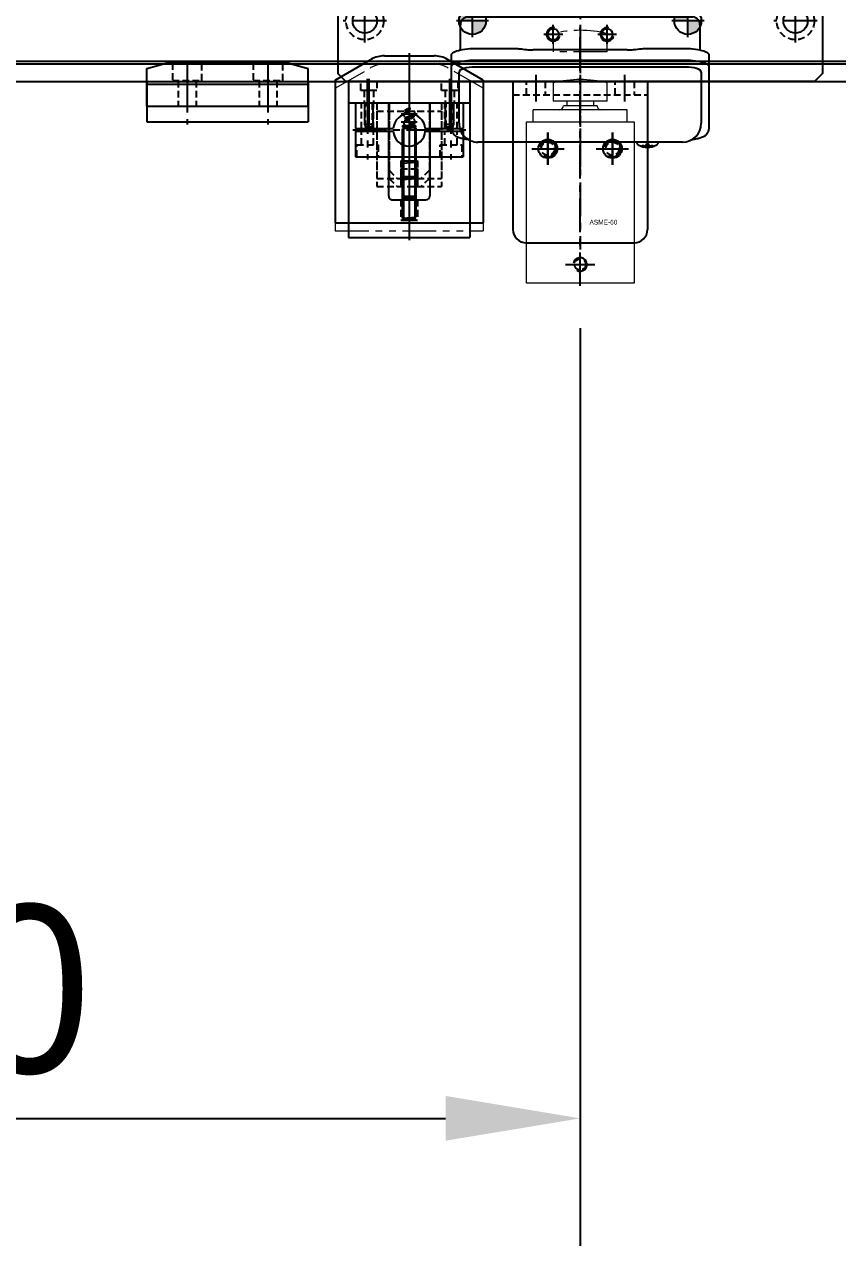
# Model space of a CAD drawing. Header units: inches. Extents: x 0 to 23821, y 0 to 11279.
# Drawn here: x 7330.6 to 7632.8, y 3900.6 to 4351.6 of the extents above; entities that cross this region are included whole.
import ezdxf

# ---------------------------------------------------------------- set-up
doc = ezdxf.new("R2010")
doc.units = ezdxf.units.IN
doc.header["$LTSCALE"] = 10
doc.header["$MEASUREMENT"] = 0
for name, pattern in [('CENTER', [2, 1.25, -0.25, 0.25, -0.25]), ('HIDDEN', [0.375, 0.25, -0.125]), ('PHANTOM', [2.5, 1.25, -0.25, 0.25, -0.25, 0.25, -0.25])]:
    doc.linetypes.add(name, pattern=pattern)
doc.layers.get('Defpoints').update_dxf_attribs({"color": 8})
for name, color, linetype in [('11', 1, 'CENTER'), ('22', 2, 'HIDDEN'), ('44', 4, 'Continuous'), ('55', 5, 'Continuous'), ('66', 6, 'PHANTOM'), ('77', 40, 'HIDDEN'), ('99', 181, 'Continuous'), ('B', 123, 'Continuous'), ('G', 231, 'Continuous'), ('T', 3, 'Continuous'), ('Y', 60, 'Continuous')]:
    doc.layers.add(name, color=color, linetype=linetype)
doc.layers.add('33', color=3, linetype='PHANTOM', lineweight=9)
doc.layers.add('88', color=35, linetype='Continuous', lineweight=5)
doc.styles.add('SCI', font='')
doc.styles.get('SCI').set_extended_font_data('Gulim')
doc.dimstyles.new('SCH', dxfattribs={"dimtxt": 2.5, "dimasz": 2, "dimexe": 1.25, "dimexo": 0.625, "dimtad": 1, "dimdec": 8, "dimtxsty": 'SCI', "dimcen": 2.5, "dimclrd": 4, "dimclre": 4, "dimclrt": 7, "dimadec": 8, "dimazin": 2, "dimtfac": 1, "dimtdec": 8, "dimtmove": 0, "dimatfit": 3, "dimfxl": 1, "dimarcsym": 0})

# ---------------------------------------------------------------- blocks, each defined once
blk = doc.blocks.new('A$C36ac1f08')
blk.add_line((-6520, -187), (-280, -187))
at = {"layer": 'B'}
blk.add_line((-6520, -179.5), (-280, -179.5), dxfattribs=at)
at = {"layer": 'G'}
blk.add_line((-6520, -180.5), (-280, -180.5), dxfattribs=at)
blk = doc.blocks.new('A$Cc94e9993')
h = blk.add_hatch(color=256)
h.dxf.hatch_style = 1
h.paths.add_polyline_path([(-40, 70, 0.414214), (-45, 65), (-40, 65)])
h.paths.add_polyline_path([(-35, 65), (-40, 65), (-40, 60, 0.414214)])
h = blk.add_hatch(color=256)
h.dxf.hatch_style = 1
h.paths.add_polyline_path([(40, 70, 0.414214), (35, 65), (40, 65)])
h.paths.add_polyline_path([(45, 65), (40, 65), (40, 60, 0.414214)])
h = blk.add_hatch(color=256)
h.dxf.hatch_style = 1
h.paths.add_polyline_path([(-34, 22.5), (-34, 25.5, 0.414214), (-37, 22.5)])
h.paths.add_polyline_path([(-34, 19.5, 0.414214), (-31, 22.5), (-34, 22.5)])
h = blk.add_hatch(color=256)
h.dxf.hatch_style = 1
h.paths.add_polyline_path([(34, 22.5), (34, 25.5, 0.414214), (31, 22.5)])
h.paths.add_polyline_path([(34, 19.5, 0.414214), (37, 22.5), (34, 22.5)])
h = blk.add_hatch(color=256)
h.dxf.hatch_style = 1
h.paths.add_polyline_path([(-34, -22.5), (-34, -19.5, 0.414214), (-37, -22.5)])
h.paths.add_polyline_path([(-34, -25.5, 0.414214), (-31, -22.5), (-34, -22.5)])
h = blk.add_hatch(color=256)
h.dxf.hatch_style = 1
h.paths.add_polyline_path([(34, -22.5), (34, -19.5, 0.414214), (31, -22.5)])
h.paths.add_polyline_path([(34, -25.5, 0.414214), (37, -22.5), (34, -22.5)])
h = blk.add_hatch(color=256)
h.dxf.hatch_style = 1
h.paths.add_polyline_path([(-40, -60, 0.414214), (-45, -65), (-40, -65)])
h.paths.add_polyline_path([(-35, -65), (-40, -65), (-40, -70, 0.414214)])
h = blk.add_hatch(color=256)
h.dxf.hatch_style = 1
h.paths.add_polyline_path([(40, -60, 0.414214), (35, -65), (40, -65)])
h.paths.add_polyline_path([(45, -65), (40, -65), (40, -70, 0.414214)])
for p, q in [((-90, 84.5), (-87, 87.5)), ((-87, 87.5), (87, 87.5)), ((87, 87.5), (90, 84.5)), ((-90, -84.5), (-90, 84.5)), ((90, -84.5), (90, 84.5)), ((-90, 29.9), (90, 29.9)), ((-90, -29.9), (90, -29.9)), ((-90, -84.5), (-87, -87.5)), ((87, -87.5), (90, -84.5)), ((-87, -87.5), (87, -87.5))]:
    blk.add_line(p, q)
for centre, radius in [((-80, 65), 4.5), ((-40, 65), 5), ((-10, 70), 2.07), ((10, 70), 2.07), ((40, 65), 5), ((80, 65), 4.5), ((-34, 22.5), 3), ((-21, 22.5), 3.3), ((21, 22.5), 3.3), ((34, 22.5), 3), ((0, 0), 18), ((-62, 0), 13), ((62, 0), 13), ((-34, -22.5), 3), ((-21, -22.5), 3.3), ((21, -22.5), 3.3), ((34, -22.5), 3), ((-80, -65), 4.5), ((-40, -65), 5), ((40, -65), 5), ((80, -65), 4.5), ((-10, -70), 2.07), ((10, -70), 2.07)]:
    blk.add_circle(centre, radius)
at = {"layer": '11'}
for p, q in [((0, -88.5), (0, 88.5)), ((-80, 73), (-80, 57)), ((-10, 73.5), (-10, 66.5)), ((10, 73.5), (10, 66.5)), ((80, 73), (80, 57)), ((-40, 71), (-40, 59)), ((-13.5, 70), (-6.5, 70)), ((6.5, 70), (13.5, 70)), ((40, 71), (40, 59)), ((-88, 65), (-72, 65)), ((-46, 65), (-34, 65)), ((34, 65), (46, 65)), ((72, 65), (88, 65)), ((-21, 29), (-21, 16)), ((21, 29), (21, 16)), ((-34, 26.5), (-34, 18.5)), ((34, 26.5), (34, 18.5)), ((-38, 22.5), (-30, 22.5)), ((-27.5, 22.5), (-14.5, 22.5)), ((14.5, 22.5), (27.5, 22.5)), ((30, 22.5), (38, 22.5)), ((-62, -14), (-62, 14)), ((62, -14), (62, 14)), ((-91, 0), (91, 0)), ((-21, -16), (-21, -29)), ((21, -16), (21, -29)), ((-38, -22.5), (-30, -22.5)), ((-34, -18.5), (-34, -26.5)), ((-27.5, -22.5), (-14.5, -22.5)), ((14.5, -22.5), (27.5, -22.5)), ((30, -22.5), (38, -22.5)), ((34, -18.5), (34, -26.5)), ((-80, -57), (-80, -73)), ((80, -57), (80, -73)), ((-40, -59), (-40, -71)), ((40, -59), (40, -71)), ((-88, -65), (-72, -65)), ((-46, -65), (-34, -65)), ((-10, -66.5), (-10, -73.5)), ((10, -66.5), (10, -73.5)), ((34, -65), (46, -65)), ((72, -65), (88, -65)), ((-13.5, -70), (-6.5, -70)), ((6.5, -70), (13.5, -70))]:
    blk.add_line(p, q, dxfattribs=at)
at = {"layer": '22'}
for centre, radius in [((-80, 65), 7), ((80, 65), 7), ((-21, 22.5), 5.5), ((21, 22.5), 5.5), ((-21, -22.5), 5.5), ((21, -22.5), 5.5), ((-80, -65), 7), ((80, -65), 7)]:
    blk.add_circle(centre, radius, dxfattribs=at)
at = {"layer": 'T'}
for centre in [(-10, 70), (10, 70), (-10, -70), (10, -70)]:
    blk.add_arc(centre, 2.5, 255, 165, dxfattribs=at)
blk = doc.blocks.new('A$C523db8ad')
for p, q in [((-8, -9.5), (-8, 9.5)), ((-5, 12.5), (41, 12.5)), ((41, -12.5), (41, 12.5)), ((-5, -12.5), (41, -12.5))]:
    blk.add_line(p, q)
for centre in [(0, 0), (20, 0)]:
    blk.add_circle(centre, 2.75)
for centre, start, end in [((-5, 9.5), 90, 180), ((-5, -9.5), 180, 270)]:
    blk.add_arc(centre, 3, start, end)
at = {"layer": '11'}
for p, q in [((-3.75, 0), (3.75, 0)), ((0, 3.75), (0, -3.75)), ((16.25, 0), (23.75, 0)), ((20, 3.75), (20, -3.75)), ((36.8, 0), (42, 0))]:
    blk.add_line(p, q, dxfattribs=at)
at = {"layer": '22'}
for p, q in [((37.8, -12.5), (37.8, 12.5)), ((37.8, 6.5), (41, 6.5)), ((41, -6.5), (37.8, -6.5))]:
    blk.add_line(p, q, dxfattribs=at)
blk = doc.blocks.new('A$Cfb394132')
blk.add_blockref('A$Cc94e9993', (0, 0))
at = {"layer": '22'}
blk.add_blockref('A$C523db8ad', (-10, -70), dxfattribs=at)
blk = doc.blocks.new('A$Cba77a560')
at = {"lineweight": -3}
for p, q in [((-39, 47.82), (0, 48.5)), ((-39, 47.82), (-39, 26.5)), ((0, 48.5), (39, 47.82)), ((39, 26.5), (39, 47.82)), ((-39, -26.5), (-39, -47.82)), ((39, -47.82), (39, -26.5)), ((-42.83, -38.37), (-42.03, -61.03)), ((42.83, -38.37), (42.03, -61.03)), ((-39, -47.82), (0, -48.5)), ((0, -48.5), (39, -47.82)), ((41.03, -62), (-41.03, -62)), ((-40.06, -62), (-30.94, -62)), ((30.93, -62), (40.05, -62)), ((-44.5, -75.78), (-44.5, -66.5)), ((-41.69, -63.5), (-37.5, -63.5)), ((-37.5, -63.5), (41.68, -63.5)), ((44.5, -66.5), (44.5, -75.78)), ((-47.31, -76.87), (-46.93, -76.62)), ((-46.93, -76.62), (-46.45, -76.38)), ((-46.45, -76.38), (-45.88, -76.16)), ((-45.88, -76.16), (-45.23, -75.96)), ((-45.23, -75.96), (-44.49, -75.78)), ((-44.49, -75.78), (-43.69, -75.62)), ((-43.69, -75.62), (-42.82, -75.49)), ((-42.82, -75.49), (-41.91, -75.38)), ((-41.91, -75.38), (-40.96, -75.31)), ((-40.96, -75.31), (-39.99, -75.26)), ((-39.99, -75.26), (-39, -75.25)), ((-39, -75.25), (-24.88, -75.25)), ((-21.26, -75.47), (-20.53, -75.57)), ((17.5, -75.77), (-17.5, -75.77)), ((20.52, -75.57), (21.26, -75.47)), ((24.87, -75.25), (39, -75.25)), ((39, -75.25), (39.98, -75.26)), ((39.98, -75.26), (40.96, -75.31)), ((40.96, -75.31), (41.9, -75.38)), ((41.9, -75.38), (42.82, -75.49)), ((42.82, -75.49), (43.68, -75.62)), ((43.68, -75.62), (44.48, -75.78)), ((44.48, -75.78), (45.22, -75.96)), ((45.22, -75.96), (45.88, -76.16)), ((45.88, -76.16), (46.45, -76.38)), ((46.45, -76.38), (46.93, -76.62)), ((46.93, -76.62), (47.3, -76.87)), ((-47.8, -77.67), (-47.75, -77.4)), ((-47.8, -82), (-47.8, -77.67)), ((-47.75, -77.4), (-47.58, -77.13)), ((-47.58, -77.13), (-47.31, -76.87)), ((-47.31, -81.2), (-46.93, -80.95)), ((-46.93, -80.95), (-46.45, -80.71)), ((-46.45, -80.71), (-45.88, -80.49)), ((-45.88, -80.49), (-45.23, -80.28)), ((-45.23, -80.28), (-44.49, -80.1)), ((-44.49, -80.1), (-43.69, -79.95)), ((-43.69, -79.95), (-42.82, -79.81)), ((-42.82, -79.81), (-41.91, -79.71)), ((-41.91, -79.71), (-40.96, -79.64)), ((-40.96, -79.64), (-39.99, -79.59)), ((-39.99, -79.59), (-39, -79.57)), ((-39, -79.57), (39, -79.57)), ((39, -79.57), (39.98, -79.59)), ((39.98, -79.59), (40.96, -79.64)), ((40.96, -79.64), (41.9, -79.71)), ((41.9, -79.71), (42.82, -79.81)), ((42.82, -79.81), (43.68, -79.95)), ((43.68, -79.95), (44.48, -80.1)), ((44.48, -80.1), (45.22, -80.28)), ((45.22, -80.28), (45.88, -80.49)), ((45.88, -80.49), (46.45, -80.71)), ((46.45, -80.71), (46.93, -80.95)), ((46.93, -80.95), (47.3, -81.2)), ((47.3, -76.87), (47.58, -77.13)), ((47.58, -77.13), (47.74, -77.4)), ((47.74, -77.4), (47.8, -77.67)), ((47.8, -77.67), (47.8, -82)), ((-47.8, -82), (-47.75, -81.73)), ((-47.8, -105.26), (-47.8, -82)), ((-47.75, -81.73), (-47.58, -81.46)), ((-47.58, -81.46), (-47.31, -81.2)), ((-45, -103.05), (-45, -84.08)), ((39, -82.13), (-39, -82.13)), ((45, -84.08), (45, -103.05)), ((47.3, -81.2), (47.58, -81.46)), ((47.58, -81.46), (47.74, -81.73)), ((47.74, -81.73), (47.8, -82)), ((47.8, -82), (47.8, -105.26)), ((38, -110.05), (-38, -110.05)), ((21.03, -110.05), (21, -110.19)), ((21, -110.05), (21, -110.19)), ((21.31, -110.81), (21.4, -110.89)), ((21.4, -110.89), (21.54, -111)), ((24.48, -110.74), (24.48, -111.33)), ((24.48, -111.87), (24.48, -111.97)), ((25.51, -111.33), (25.51, -110.74)), ((25.51, -111.97), (25.51, -111.87)), ((28.46, -111), (28.6, -110.89)), ((28.6, -110.89), (28.68, -110.83)), ((28.68, -110.83), (28.69, -110.81)), ((29, -110.2), (28.97, -110.05)), ((29, -110.19), (29, -110.05))]:
    blk.add_line(p, q, dxfattribs=at)
for p, q in [((-45, 26.5), (-46, 25.92)), ((-46, 14.5), (-46, 25.92)), ((-44, 23), (-46, 24.15)), ((-45, 26.5), (-43.5, 26.5)), ((-44, 14.5), (-44, 23)), ((-34.85, 23), (-44, 23)), ((-43.5, 26.5), (-43.5, 25.8)), ((-43.5, 25.8), (-41.5, 25.8)), ((-43, 23), (-43, 14.5)), ((-35, 23), (-43, 14.5)), ((-35, 14.5), (-43, 23)), ((-41.5, 26.5), (-39, 26.5)), ((-41.5, 26.5), (-41.5, 25.8)), ((-35, 23), (-35, 14.5)), ((35, 23), (35, 14.5)), ((44, 23), (35, 23)), ((35, 23), (44, 23)), ((35, 14.5), (43, 23)), ((35, 23), (43, 14.5)), ((41.5, 26.5), (39, 26.5)), ((41.5, 26.5), (41.5, 25.8)), ((43.5, 25.8), (41.5, 25.8)), ((43, 23), (43, 14.5)), ((45, 26.5), (43.5, 26.5)), ((43.5, 26.5), (43.5, 25.8)), ((44, 23), (46, 24.15)), ((44, 14.5), (44, 23)), ((45, 26.5), (46, 25.92)), ((46, 14.5), (46, 25.92)), ((-48, 14.5), (-35, 14.5)), ((-48, -14.5), (-48, 14.5)), ((-35, 15), (35, 15)), ((35, 14.5), (48, 14.5)), ((48, -14.5), (48, 14.5)), ((-48, 12.8), (48, 12.8)), ((-48, 11.15), (-46, 10)), ((-46, 10), (-36.15, 10)), ((-46, -10), (-46, 10)), ((-36.15, 10.5), (-35, 10.5)), ((-36.15, -10.5), (-36.15, 10.5)), ((-35, -10.5), (-35, 10.5)), ((-35, 10), (-24, 10)), ((-24, 0), (-24, 10.5)), ((-24, 10.5), (24, 10.5)), ((24, 0), (24, 10.5)), ((24, 10), (35, 10)), ((35, 10.5), (36.15, 10.5)), ((35, -10.5), (35, 10.5)), ((36.15, -10.5), (36.15, 10.5)), ((36.15, 10), (46, 10)), ((48, 11.15), (46, 10)), ((46, 10), (46, -10)), ((-24, 0), (-24, -10.5)), ((24, 0), (24, -10.5)), ((-48, -11.15), (-46, -10)), ((-46, -10), (-36.15, -10)), ((-36.15, -10.5), (-35, -10.5)), ((-35, -10), (-24, -10)), ((-24, -10.5), (24, -10.5)), ((24, -10), (35, -10)), ((35, -10.5), (36.15, -10.5)), ((36.15, -10), (46, -10)), ((48, -11.15), (46, -10)), ((-35, -14.5), (-48, -14.5)), ((-46, -25.92), (-46, -14.5)), ((-44, -23), (-44, -14.5)), ((-43, -23), (-43, -14.5)), ((-35, -23), (-43, -14.5)), ((-35, -14.5), (-43, -23)), ((-35, -23), (-35, -14.5)), ((-35, -15), (35, -15)), ((35, -14.5), (48, -14.5)), ((35, -23), (35, -14.5)), ((35, -14.5), (43, -23)), ((35, -23), (43, -14.5)), ((43, -23), (43, -14.5)), ((44, -23), (44, -14.5)), ((46, -25.92), (46, -14.5)), ((-44, -23), (-46, -24.15)), ((-45, -26.5), (-46, -25.92)), ((-45, -26.5), (-43.5, -26.5)), ((-35, -23), (-44, -23)), ((-43.5, -26.5), (-43.5, -25.8)), ((-43.5, -25.8), (-41.5, -25.8)), ((-41.5, -26.5), (-41.5, -25.8)), ((-41.5, -26.5), (-39, -26.5)), ((35, -23), (44, -23)), ((41.5, -26.5), (39, -26.5)), ((41.5, -26.5), (41.5, -25.8)), ((43.5, -25.8), (41.5, -25.8)), ((43.5, -26.5), (43.5, -25.8)), ((45, -26.5), (43.5, -26.5)), ((44, -23), (46, -24.15)), ((45, -26.5), (46, -25.92))]:
    blk.add_line(p, q)
for centre, radius, start, end in [((0, 0), 57.5, 56.4956, 123.5044), ((0, 0), 57.5, 132.7079, 180), ((0, 0), 57.5, 0, 47.2921), ((0, 0), 57.5, 180, 227.2921), ((0, 0), 57.5, 312.7079, 0), ((0, 0), 57.5, 236.4956, 303.5044), ((-41.03, -61), 1, 182, 270), ((-42, -61.53), 2, 275.7392, 346.2628), ((-29, -61.5), 2, 194.4775, 270), ((29, -61.5), 2, 270, 345.5225), ((42, -61.53), 2, 193.7372, 264.2608), ((41.03, -61), 1, 270, 358), ((-41.5, -66.5), 3, 95.7392, 180), ((41.5, -66.5), 3, 0, 84.2608), ((-38, -103.05), 7, 180, 270), ((38, -103.05), 7, 270, 0), ((21.65, -110.46), 0.486, 221.8791, 226.241), ((25, -105.49), 6.5, 237.8797, 302.1203), ((24.38, -111.36), 1.37, 173.3134, 186.6866), ((24.99, -104.73), 6.77, 252.9989, 262.6853), ((24.99, -105.05), 6.77, 252.9989, 262.6853), ((24.69, -112.61), 1.29, 98.9986, 115.405), ((24.69, -110.59), 1.29, 244.595, 261.0014), ((25, -101.75), 9.01, 266.7221, 273.2779), ((25, -105.5), 6.5, 265.4534, 274.5466), ((25.31, -112.61), 1.29, 64.595, 81.0014), ((25.31, -110.59), 1.29, 278.9986, 295.405), ((25.01, -104.73), 6.77, 277.3147, 287.0011), ((25.01, -105.05), 6.77, 277.3147, 287.0011), ((25.62, -111.36), 1.37, 353.3134, 6.6866)]:
    blk.add_arc(centre, radius, start, end, dxfattribs=at)
for centre, start_param, end_param in [((-39, -84.08), 1.570796, 3.141593), ((39, -84.08), 0, 1.570796)]:
    blk.add_ellipse(centre, major_axis=(6, 0), ratio=0.324978, start_param=start_param, end_param=end_param, dxfattribs=at)
for points, knots in [([(-24.88, -75.25), (-23.15, -75.27), (-24.28, -75.24), (-21.64, -75.42), (-22.23, -75.36), (-21.26, -75.47)], [0, 0, 0, 0, 1.388453, 2.780018, 3.627164, 3.627164, 3.627164, 3.627164]), ([(-20.53, -75.57), (-20.16, -75.61), (-19.42, -75.7), (-18.39, -75.76), (-17.75, -75.76), (-17.5, -75.77)], [0, 0, 0, 0, 0.3792285, 0.7680446, 1, 1, 1, 1]), ([(17.5, -75.77), (18.72, -75.75), (18.15, -75.77), (20.1, -75.63), (19.88, -75.65), (20.52, -75.57)], [0, 0, 0, 0, 1.176582, 2.356169, 3.030308, 3.030308, 3.030308, 3.030308]), ([(21.26, -75.47), (22.82, -75.3), (21.86, -75.38), (24.58, -75.24), (23.87, -75.26), (24.87, -75.25)], [0, 0, 0, 0, 1.359692, 2.82201, 3.627139, 3.627139, 3.627139, 3.627139]), ([(-47.8, -105.26), (-47.8, -105.41), (-47.78, -105.71), (-47.65, -106.15), (-47.47, -106.55), (-47.22, -106.91), (-46.92, -107.23), (-46.56, -107.53), (-46.13, -107.81), (-45.6, -108.08), (-44.97, -108.33), (-44.27, -108.53), (-43.76, -108.66), (-43.47, -108.72), (-43.45, -108.72)], [0, 0, 0, 0, 0.068906, 0.139476, 0.209438, 0.280718, 0.355628, 0.437237, 0.529585, 0.636589, 0.756203, 0.875311, 0.98934, 1, 1, 1, 1]), ([(41.4, -109.16), (42.08, -109.02), (42.76, -108.87), (43.44, -108.72), (43.67, -108.67), (44.15, -108.57), (44.81, -108.37), (45.46, -108.14), (46.04, -107.86), (46.53, -107.55), (46.92, -107.23), (47.23, -106.89), (47.48, -106.51), (47.67, -106.1), (47.78, -105.67), (47.79, -105.39), (47.8, -105.26)], [-0.308501, -0.308501, -0.308501, -0.308501, 0, 0, 0, 0.103357, 0.215357, 0.331905, 0.455265, 0.558115, 0.645908, 0.724824, 0.798509, 0.869222, 0.938414, 1, 1, 1, 1]), ([(21.01, -110.19), (21.01, -110.26), (21.02, -110.42), (21.12, -110.62), (21.22, -110.72), (21.26, -110.77)], [0, 0, 0, 0, 0.329406, 0.709553, 1, 1, 1, 1]), ([(28.72, -110.79), (28.73, -110.78), (28.81, -110.72), (28.9, -110.57), (29, -110.37), (28.99, -110.24), (28.99, -110.2)], [0, 0, 0, 0, 0.04709, 0.447062, 0.808158, 1, 1, 1, 1])]:
    blk.add_open_spline(points, degree=3, knots=knots, dxfattribs=at)
for points in [[(-43.45, -108.72), (-43.45, -108.72), (-43.45, -108.72), (-43.45, -108.72)], [(-43.45, -108.72), (-42.83, -108.83), (-42.21, -108.95), (-41.59, -109.06)], [(-38, -110.05), (-38, -110.05), (-38, -110.05), (-38, -110.05)], [(21.26, -110.77), (21.27, -110.77), (21.27, -110.78), (21.28, -110.79)], [(28.69, -110.81), (28.7, -110.8), (28.71, -110.8), (28.72, -110.79)]]:
    blk.add_open_spline(points, degree=3, dxfattribs=at)
at = {"layer": '11', "lineweight": -3}
for p, q in [((0, 73.12), (0, -121.98)), ((-44, 38.5), (44, 38.5)), ((-71.43, 0), (71.43, 0)), ((-44, -38.5), (44, -38.5))]:
    blk.add_line(p, q, dxfattribs=at)
at = {"layer": '22', "lineweight": -3}
for p, q in [((39, 42.8), (-39, 42.8)), ((39, 34.2), (-39, 34.2)), ((39, -34.2), (-39, -34.2)), ((39, -42.8), (-39, -42.8))]:
    blk.add_line(p, q, dxfattribs=at)
at = {"layer": 'T', "lineweight": -3}
for p, q in [((-39, 43.5), (-2, 43.5)), ((-2, 33.5), (-2, 43.5)), ((2, 43.5), (2, 33.5)), ((39, 43.5), (2, 43.5)), ((-39, 33.5), (-2, 33.5)), ((39, 33.5), (2, 33.5)), ((-39, -33.5), (-2, -33.5)), ((-2, -43.5), (-2, -33.5)), ((2, -33.5), (2, -43.5)), ((39, -33.5), (2, -33.5)), ((-39, -43.5), (-2, -43.5)), ((39, -43.5), (2, -43.5))]:
    blk.add_line(p, q, dxfattribs=at)
blk = doc.blocks.new('A$C8f3e2505')
at = {"layer": '55', "rotation": 180}
blk.add_blockref('A$Cba77a560', (0, 0), dxfattribs=at)
blk = doc.blocks.new('A$C1d24d074')
blk.add_blockref('A$Cfb394132', (0, 0))
at = {"layer": '77'}
blk.add_blockref('A$C8f3e2505', (0, 0), dxfattribs=at)
blk = doc.blocks.new('A$Cef73c240')
for p, q in [((0, 0), (0, 15)), ((0, 15), (60, 15)), ((60, 0), (60, 15)), ((0, 1), (60, 1)), ((0, 0), (60, 0))]:
    blk.add_line(p, q)
at = {"layer": '11'}
for p, q in [((15, -1), (15, 16)), ((45, -1), (45, 16))]:
    blk.add_line(p, q, dxfattribs=at)
at = {"layer": '22'}
blk.add_line((0, 9.2), (60, 9.2), dxfattribs=at)
blk = doc.blocks.new('A$C52a7dad3')
for p, q in [((-15, 0), (45, 0)), ((-15, 0), (-15, -14)), ((45, 0), (45, -14)), ((-15, -14), (-7.8, -16)), ((-7.8, -16), (37.8, -16)), ((37.8, -16), (45, -14))]:
    blk.add_line(p, q)
at = {"layer": '11'}
for p, q in [((0, -17), (0, 1)), ((30, -17), (30, 1))]:
    blk.add_line(p, q, dxfattribs=at)
at = {"layer": '22'}
for p, q in [((-3.3, -9.5), (-3.3, 0)), ((3.3, -9.5), (3.3, 0)), ((26.7, -9.5), (26.7, 0)), ((33.3, -9.5), (33.3, 0)), ((-5.5, -16), (-5.5, -9.5)), ((-5.5, -9.5), (5.5, -9.5)), ((5.5, -9.5), (5.5, -16)), ((24.5, -16), (24.5, -9.5)), ((24.5, -9.5), (35.5, -9.5)), ((35.5, -9.5), (35.5, -16))]:
    blk.add_line(p, q, dxfattribs=at)
blk = doc.blocks.new('A$C5281fb65')
for name, p in [('A$Cef73c240', (-30, 0)), ('A$C52a7dad3', (-15, 9.2))]:
    blk.add_blockref(name, p)
blk = doc.blocks.new('A$Cb292c5f4')
for p, q in [((-75.7, -22), (-75.7, 18)), ((-75.7, 18), (-15.7, 18)), ((-15.7, 18), (-15.7, -22)), ((-15.7, 15.5), (-11.2, 15.5)), ((-11.2, -19.5), (-11.2, 15.5)), ((-8, -12), (-8, 8)), ((-1.27, 8), (-8, 8)), ((-9.7, -8.3), (-9.7, 4.2)), ((-8, 3), (-9.7, 3)), ((-8, -7), (-9.7, -7)), ((-8, -12), (-1.27, -12)), ((-15.7, -22), (-75.7, -22)), ((-15.7, -19.5), (-11.2, -19.5))]:
    blk.add_line(p, q)
for centre, radius, start, end in [((-9.7, 5.7), 1.5, 180, 270), ((-40, -2), 40, 345.5225, 14.4775), ((-9.7, -9.8), 1.5, 90, 180)]:
    blk.add_arc(centre, radius, start, end)
at = {"layer": '11'}
for p, q in [((-25.7, 16), (-25.7, 4)), ((-31.7, 10), (-19.7, 10)), ((-68.7, 3.5), (-68.7, -7.5)), ((-76.7, -2), (19.3, -2)), ((-25.7, -8), (-25.7, -20)), ((-31.7, -14), (-19.7, -14))]:
    blk.add_line(p, q, dxfattribs=at)
at = {"layer": '22'}
for centre, radius in [((-25.7, 10), 2.46), ((-68.7, -2), 2.07), ((-25.7, -14), 2.46)]:
    blk.add_circle(centre, radius, dxfattribs=at)
at = {"layer": '33'}
for p, q in [((10.3, -12), (10.3, 8)), ((17.03, 8), (10.3, 8)), ((10.3, -12), (17.03, -12))]:
    blk.add_line(p, q, dxfattribs=at)
blk.add_arc((-21.7, -2), 40, 345.5225, 14.4775, dxfattribs=at)
at = {"layer": 'T'}
for centre, radius in [((-25.7, 10), 3), ((-68.7, -2), 2.5), ((-25.7, -14), 3)]:
    blk.add_arc(centre, radius, 150, 80, dxfattribs=at)
at = {"layer": '44', "linetype": 'Continuous', "lineweight": 0, "insert": (-52.12, -15.82), "char_height": 1.75, "attachment_point": 3, "rotation": 270, "style": 'SCI'}
blk.add_mtext('ASME-60', dxfattribs=at)
blk = doc.blocks.new('A$C7af0bbd1')
for p, q in [((-25, 0), (-25, -55)), ((-25, 0), (25, 0)), ((25, 0), (25, -55)), ((-20, -60), (20, -60))]:
    blk.add_line(p, q)
for centre in [(-12, -25), (12, -25)]:
    blk.add_circle(centre, 3.5)
for centre, start, end in [((-20, -55), 180, 270), ((20, -55), 270, 0)]:
    blk.add_arc(centre, 5, start, end)
at = {"layer": '11'}
for p, q in [((-16.5, 2.5), (-16.5, -7.5)), ((0, 2.5), (0, -62.5)), ((16.5, 2.5), (16.5, -7.5)), ((-12, -19), (-12, -31)), ((12, -19), (12, -31)), ((-18, -25), (-6, -25)), ((6, -25), (18, -25))]:
    blk.add_line(p, q, dxfattribs=at)
at = {"layer": '22'}
for p, q in [((-20, -5), (-20, 0)), ((-13, 0), (-13, -5)), ((13, -5), (13, 0)), ((20, 0), (20, -5)), ((-25, -5), (25, -5))]:
    blk.add_line(p, q, dxfattribs=at)
blk = doc.blocks.new('A$C17853e82')
blk.add_blockref('A$C7af0bbd1', (0, 0))
at = {"layer": '88', "rotation": 90}
blk.add_blockref('A$Cb292c5f4', (-2, 0.7), dxfattribs=at)
blk = doc.blocks.new('A$Cd2531419')
for p, q in [((-22.5, 0), (-22.5, -8)), ((-22.5, 0), (22.5, 0)), ((22.5, 0), (22.5, -8)), ((-22.5, -8), (22.5, -8))]:
    blk.add_line(p, q)
at = {"layer": '11'}
for p, q in [((-15.5, -9), (-15.5, 1)), ((-15, 1), (-15, -9)), ((15, 1), (15, -9)), ((15.5, -9), (15.5, 1))]:
    blk.add_line(p, q, dxfattribs=at)
at = {"layer": '22'}
for p, q in [((-18, -3.3), (-18, 0)), ((-12, 0), (-12, -3.3)), ((12, -3.3), (12, 0)), ((18, 0), (18, -3.3)), ((-12, -3.3), (-18, -3.3)), ((-16.7, -3.3), (-16.7, -8)), ((-13.3, -3.3), (-13.3, -8)), ((18, -3.3), (12, -3.3)), ((13.3, -3.3), (13.3, -8)), ((16.7, -3.3), (16.7, -8))]:
    blk.add_line(p, q, dxfattribs=at)
blk = doc.blocks.new('A$C2c0f4723')
for p, q in [((-7.5, 0), (7.35, 0)), ((7.35, 0), (7.35, -34.5)), ((22.65, 0), (37.5, 0)), ((22.65, 0), (22.65, -34.5)), ((-7.5, 0), (-7.5, -50)), ((37.5, 0), (37.5, -50)), ((8.85, -36), (21.15, -36)), ((-7.5, -50), (37.5, -50))]:
    blk.add_line(p, q)
for centre, start, end in [((8.85, -34.5), 180, 270), ((21.15, -34.5), 270, 0)]:
    blk.add_arc(centre, 1.5, start, end)
at = {"layer": '11'}
for p, q in [((0, 1), (0, -10.71)), ((15, 1), (15, -51)), ((30, 1), (30, -10.71))]:
    blk.add_line(p, q, dxfattribs=at)
at = {"layer": '22'}
for p, q in [((-1.23, -9), (-1.23, 0)), ((1.23, 0), (1.23, -9)), ((28.77, -9), (28.77, 0)), ((31.23, 0), (31.23, -9)), ((1.5, -8), (-1.5, -8)), ((0, -9.71), (-1.23, -9)), ((1.23, -9), (-1.23, -9)), ((1.23, -9), (0, -9.71)), ((31.5, -8), (28.5, -8)), ((30, -9.71), (28.77, -9)), ((31.23, -9), (28.77, -9)), ((31.23, -9), (30, -9.71)), ((11.9, -36), (11.9, -43.5)), ((18.1, -36), (18.1, -43.5)), ((11.9, -43.5), (18.1, -43.5))]:
    blk.add_line(p, q, dxfattribs=at)
at = {"layer": 'T'}
for p, q in [((-1.5, -8), (-1.5, 0)), ((1.5, 0), (1.5, -8)), ((28.5, -8), (28.5, 0)), ((31.5, 0), (31.5, -8)), ((-1.23, -8.47), (-1.5, -8)), ((1.5, -8), (1.23, -8.47)), ((28.77, -8.47), (28.5, -8)), ((31.5, -8), (31.23, -8.47))]:
    blk.add_line(p, q, dxfattribs=at)
blk = doc.blocks.new('A$Cce047270')
for p, q in [((-4.5, 0), (-4.5, -9.5)), ((-4.5, 0), (35.5, 0)), ((35.5, 0), (35.5, -9.5)), ((-4.5, -9.5), (9.52, -9.5)), ((-4.5, -10.5), (-4.5, -20)), ((-4.5, -10.5), (9.52, -10.5)), ((21.48, -9.5), (35.5, -9.5)), ((21.48, -10.5), (35.5, -10.5)), ((35.5, -10.5), (35.5, -20)), ((-4.5, -20), (35.5, -20))]:
    blk.add_line(p, q)
for start, end in [(4.7802, 175.2198), (184.7802, 355.2198)]:
    blk.add_arc((15.5, -10), 6, start, end)
at = {"layer": '11'}
for p, q in [((0, 1), (0, -21)), ((15.5, 2), (15.5, -22)), ((31, 1), (31, -21)), ((-5.5, -10), (36.5, -10))]:
    blk.add_line(p, q, dxfattribs=at)
at = {"layer": '22'}
for p, q in [((-2.25, -9.5), (-2.25, 0)), ((2.25, -9.5), (2.25, 0)), ((28.75, -9.5), (28.75, 0)), ((33.25, -9.5), (33.25, 0)), ((-2.25, -15.6), (-2.25, -10.5)), ((2.25, -15.6), (2.25, -10.5)), ((28.75, -15.6), (28.75, -10.5)), ((33.25, -15.6), (33.25, -10.5)), ((-4, -20), (-4, -15.6)), ((-4, -15.6), (4, -15.6)), ((4, -15.6), (4, -20)), ((27, -20), (27, -15.6)), ((27, -15.6), (35, -15.6)), ((35, -15.6), (35, -20))]:
    blk.add_line(p, q, dxfattribs=at)
blk = doc.blocks.new('A$C36da0cf6')
for p, q in [((2.5, 34.3), (-2.5, 33.95)), ((-2.5, 0.7), (-2.5, 33.95)), ((2.32, 35), (-2.32, 35)), ((-2.32, 34.65), (2.32, 34.65)), ((-2.15, 33.97), (-2.15, 0.72)), ((2.15, 1.03), (2.15, 34.28)), ((2.5, 34.3), (2.5, 1.05)), ((2.5, 8.1), (-2.5, 7.75)), ((2.32, 8.8), (-2.32, 8.8)), ((-2.32, 8.45), (2.32, 8.45)), ((-2.5, 0.7), (2.5, 1.05)), ((2.32, 0.35), (-2.32, 0.35)), ((-2.32, 0), (2.32, 0))]:
    blk.add_line(p, q)
for centre, start, end in [((-2.32, 34.82), 90, 179.9999), ((-2.32, 34.82), 179.9999, 270), ((-2.32, 34.82), 0.0001, 90), ((-2.32, 34.82), 270, 0.0001), ((2.32, 34.82), 90, 179.9999), ((2.32, 34.82), 179.9999, 270), ((2.32, 34.82), 270, 0.0001), ((2.32, 34.82), 0.0001, 90), ((-2.32, 8.62), 90, 179.9999), ((-2.32, 8.62), 179.9999, 270), ((-2.32, 8.62), 0.0001, 90), ((-2.32, 8.62), 270, 0.0001), ((2.32, 8.62), 90, 179.9999), ((2.32, 8.62), 179.9999, 270), ((2.32, 8.62), 270, 0.0001), ((2.32, 8.62), 0.0001, 90), ((-2.32, 0.17), 90, 180.0001), ((-2.32, 0.17), 180.0001, 270), ((-2.32, 0.17), 359.9999, 90), ((-2.32, 0.17), 270, 359.9999), ((2.32, 0.17), 90, 180.0001), ((2.32, 0.17), 180.0001, 270), ((2.32, 0.17), 270, 359.9999), ((2.32, 0.17), 359.9999, 90)]:
    blk.add_arc(centre, 0.175, start, end)
at = {"layer": '11'}
blk.add_line((0, 35.37), (0, -0.71), dxfattribs=at)
at = {"layer": '33'}
for p, q in [((2.5, 21.3), (-2.5, 20.95)), ((2.32, 22), (-2.32, 22)), ((-2.32, 21.65), (2.32, 21.65))]:
    blk.add_line(p, q, dxfattribs=at)
for centre, start, end in [((-2.32, 21.82), 90, 179.9999), ((-2.32, 21.82), 179.9999, 270), ((-2.32, 21.82), 0.0001, 90), ((-2.32, 21.82), 270, 0.0001), ((2.32, 21.82), 90, 179.9999), ((2.32, 21.82), 179.9999, 270), ((2.32, 21.82), 270, 0.0001), ((2.32, 21.82), 0.0001, 90)]:
    blk.add_arc(centre, 0.175, start, end, dxfattribs=at)
at = {"layer": '66'}
for p, q in [((2.5, 15.3), (-2.5, 14.95)), ((2.32, 16), (-2.32, 16)), ((-2.32, 15.65), (2.32, 15.65))]:
    blk.add_line(p, q, dxfattribs=at)
for centre, start, end in [((-2.32, 15.82), 90, 179.9999), ((-2.32, 15.82), 179.9999, 270), ((-2.32, 15.82), 0.0001, 90), ((-2.32, 15.82), 270, 0.0001), ((2.32, 15.82), 90, 179.9999), ((2.32, 15.82), 179.9999, 270), ((2.32, 15.82), 270, 0.0001), ((2.32, 15.82), 0.0001, 90)]:
    blk.add_arc(centre, 0.175, start, end, dxfattribs=at)
blk = doc.blocks.new('A$Cfa555e22')
at = {"layer": '22'}
h = blk.add_hatch(color=256, dxfattribs=at)
h.dxf.hatch_style = 1
h.paths.add_polyline_path([(0, -2, 0.414214), (-2, -4), (0, -4)])
h.paths.add_polyline_path([(2, -4), (0, -4), (0, -6, 0.414214)])
for p, q in [((-27.5, 8.5), (-14.23, 16.16)), ((-9.23, 17.5), (9.23, 17.5)), ((27.5, 8.5), (14.23, 16.16)), ((-27.5, 8.5), (-27.5, -44.5)), ((27.5, 8.5), (27.5, -44.5)), ((-27.5, -44.5), (27.5, -44.5))]:
    blk.add_line(p, q)
for centre, start, end in [((-9.23, 7.5), 90, 120), ((9.23, 7.5), 60, 90)]:
    blk.add_arc(centre, 10, start, end)
at = {"layer": '11'}
for p, q in [((0, 18.5), (0, -45.5)), ((-3, -4), (3, -4))]:
    blk.add_line(p, q, dxfattribs=at)
at = {"layer": '22'}
for p, q in [((-7.5, 0), (-7.5, -25)), ((7.5, 0), (7.5, -25)), ((-3.1, -21.5), (3.1, -21.5)), ((-3.1, -21.5), (-3.1, -28)), ((3.1, -21.5), (3.1, -28)), ((-7.5, -25), (-4.5, -28)), ((7.5, -25), (4.5, -28))]:
    blk.add_line(p, q, dxfattribs=at)
blk.add_circle((0, -4), 2, dxfattribs=at)
at = {"layer": '77'}
for p, q in [((-12, 0), (12, 0)), ((-12, 0), (-12, -28)), ((12, 0), (12, -28)), ((-12, -28), (12, -28))]:
    blk.add_line(p, q, dxfattribs=at)
blk = doc.blocks.new('A$Cd959084c')
for name, p in [('A$Cd2531419', (0, 0)), ('A$C2c0f4723', (-15, -8))]:
    blk.add_blockref(name, p)
at = {"layer": '33'}
blk.add_blockref('A$Cfa555e22', (0, -11), dxfattribs=at)
at = {"layer": '55'}
blk.add_blockref('A$Cce047270', (-15.5, -8), dxfattribs=at)
at = {"layer": '99'}
blk.add_blockref('A$C36da0cf6', (0, -51.5), dxfattribs=at)
at = {"layer": 'G'}
blk.add_blockref('A$Cfa555e22', (0, -8), dxfattribs=at)
blk = doc.blocks.new('A$Caad6c7fd')
at = {"rotation": 180}
blk.add_blockref('A$Cd959084c', (63.5, 87.5), dxfattribs=at)
blk.add_blockref('A$C1d24d074', (0, 0))
at = {"xscale": -1}
blk.add_blockref('A$C5281fb65', (131, 87.5, -13.46), dxfattribs=at)
at = {"layer": 'Y', "rotation": 180}
blk.add_blockref('A$C17853e82', (0, 87.5), dxfattribs=at)
blk = doc.blocks.new('*D332')
at = {"color": 4, "lineweight": -2, "transparency": 16777216}
for p, q in [((7037.14, 4276.68), (7037.14, 3913.76)), ((7537.14, 4238.68), (7537.14, 3913.76)), ((7087.14, 3945.01), (7487.14, 3945.01))]:
    blk.add_line(p, q, dxfattribs=at)
at = {"color": 4, "transparency": 16777216}
for points in [[(7087.14, 3953.34), (7087.14, 3936.68), (7037.14, 3945.01)], [(7487.14, 3953.34), (7487.14, 3936.68), (7537.14, 3945.01)]]:
    blk.add_solid(points, dxfattribs=at)
at = {"layer": 'Defpoints', "color": 0, "transparency": 16777216}
for p in [(7037.14, 4292.31, -227228.55), (7537.14, 4254.31, -227228.55), (7537.14, 3945.01)]:
    blk.add_point(p, dxfattribs=at)
at = {"color": 7, "transparency": 16777216, "insert": (7287.14, 3992.68), "char_height": 62.5, "attachment_point": 5, "style": 'SCI'}
blk.add_mtext('500', dxfattribs=at)
blk = doc.blocks.new('*D334')
at = {"color": 4, "lineweight": -2, "transparency": 16777216}
for p, q in [((2137.14, 4280.2), (2137.14, 3772.13)), ((7537.14, 4238.68), (7537.14, 3772.13)), ((2187.14, 3803.38), (7487.14, 3803.38))]:
    blk.add_line(p, q, dxfattribs=at)
at = {"color": 4, "transparency": 16777216}
for points in [[(2187.14, 3811.71), (2187.14, 3795.04), (2137.14, 3803.38)], [(7487.14, 3811.71), (7487.14, 3795.04), (7537.14, 3803.38)]]:
    blk.add_solid(points, dxfattribs=at)
at = {"layer": 'Defpoints', "color": 0, "transparency": 16777216}
for p in [(2137.14, 4295.83, -227228.55), (7537.14, 4254.31, -227228.55), (7537.14, 3803.38)]:
    blk.add_point(p, dxfattribs=at)
at = {"color": 7, "transparency": 16777216, "insert": (4837.14, 3851.08), "char_height": 62.5, "attachment_point": 5, "style": 'SCI'}
blk.add_mtext('5400', dxfattribs=at)
blk = doc.blocks.new('*D335')
at = {"color": 4, "lineweight": -2, "transparency": 16777216}
for p, q in [((8237.14, 4302.68), (8237.14, 3772.13)), ((7537.14, 4238.68), (7537.14, 3772.13)), ((7587.14, 3803.38), (8187.14, 3803.38))]:
    blk.add_line(p, q, dxfattribs=at)
at = {"color": 4, "transparency": 16777216}
for points in [[(7587.14, 3811.71), (7587.14, 3795.04), (7537.14, 3803.38)], [(8187.14, 3811.71), (8187.14, 3795.04), (8237.14, 3803.38)]]:
    blk.add_solid(points, dxfattribs=at)
at = {"layer": 'Defpoints', "color": 0, "transparency": 16777216}
for p in [(8237.14, 4318.31, -227228.55), (7537.14, 4254.31, -227228.55), (8237.14, 3803.38)]:
    blk.add_point(p, dxfattribs=at)
at = {"color": 7, "transparency": 16777216, "insert": (7887.14, 3851.08), "char_height": 62.5, "attachment_point": 5, "style": 'SCI'}
blk.add_mtext('700', dxfattribs=at)
blk = doc.blocks.new('*D336')
at = {"color": 4, "lineweight": -2, "transparency": 16777216}
for p, q in [((1437.14, 4302.68), (1437.14, 3629.09)), ((8237.14, 4302.68), (8237.14, 3629.09)), ((1487.14, 3660.34), (8187.14, 3660.34))]:
    blk.add_line(p, q, dxfattribs=at)
at = {"color": 4, "transparency": 16777216}
for points in [[(1487.14, 3668.67), (1487.14, 3652), (1437.14, 3660.34)], [(8187.14, 3668.67), (8187.14, 3652), (8237.14, 3660.34)]]:
    blk.add_solid(points, dxfattribs=at)
at = {"layer": 'Defpoints', "color": 0, "transparency": 16777216}
for p in [(1437.14, 4318.31, -227228.55), (8237.14, 4318.31, -227228.55), (8237.14, 3660.34)]:
    blk.add_point(p, dxfattribs=at)
at = {"color": 7, "transparency": 16777216, "insert": (4837.14, 3708), "char_height": 62.5, "attachment_point": 5, "style": 'SCI'}
blk.add_mtext('6800', dxfattribs=at)

msp = doc.modelspace()

# ---------------------------------------------------------------- block references
msp.add_blockref('A$C36ac1f08', (8237.14339049, 4517.30962586, -227228.55083111))
at = {"rotation": 180}
msp.add_blockref('A$Caad6c7fd', (7537.14339049, 4417.80962586, -227228.55083111), dxfattribs=at)

# ---------------------------------------------------------------- dimensions: what is measured, and where the dimension line sits
for base, p1, p2, picture, middle in [((8237.1433904861, 3660.3367450077), (1437.1433904861, 4318.3096258602, -227228.5508311124), (8237.1433904861, 4318.3096258602, -227228.5508311124), '*D336', (4837.1433904861, 3708.0023575243)), ((8237.1433904861, 3803.3773906168), (7537.1433904861, 4254.3096258602, -227228.5508311124), (8237.1433904861, 4318.3096258602, -227228.5508311124), '*D335', (7887.1433904861, 3851.0846143186)), ((7537.1433904861, 3803.3773906168), (2137.1433904861, 4295.8284312392, -227228.5508311124), (7537.1433904861, 4254.3096258602, -227228.5508311124), '*D334', (4837.1433904861, 3851.0846143186)), ((7537.1433904861, 3945.0100421666), (7037.1433904861, 4292.3096258602, -227228.5508311124), (7537.1433904861, 4254.3096258602, -227228.5508311124), '*D332', (7287.1433904861, 3992.6756546833))]:
    dim = msp.add_linear_dim(base=base, p1=p1, p2=p2, dimstyle='SCH', override={"dimscale": 25})
    dim.commit()
    dim.dimension.update_dxf_attribs({"geometry": picture, "text_midpoint": middle})

doc.saveas('drawing.dxf')
